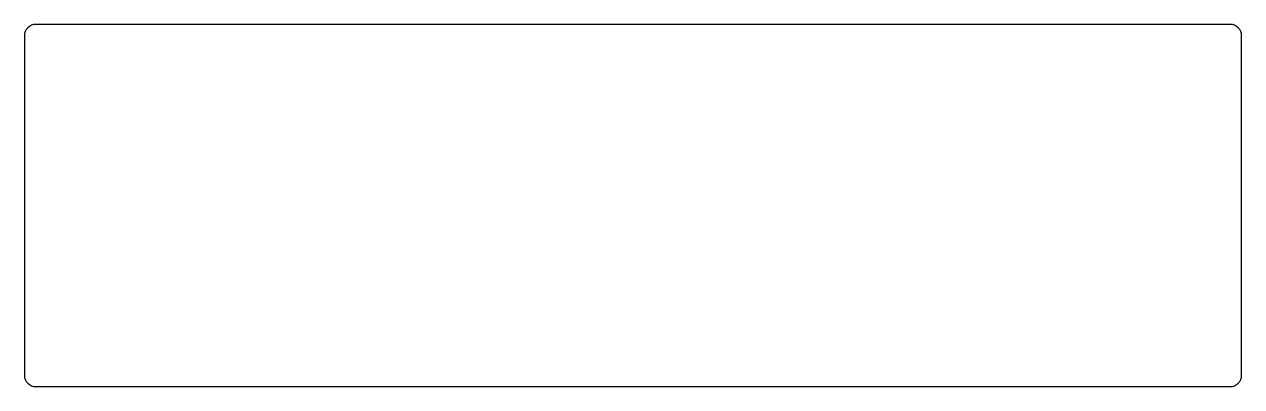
# Model space of a CAD drawing. Header units: millimetres. Extents: x -106 to 106, y -63 to 0.
import ezdxf

# ---------------------------------------------------------------- set-up
doc = ezdxf.new("R2010")
doc.units = ezdxf.units.MM
doc.layers.get('0').update_dxf_attribs({"linetype": 'CONTINUOUS'})

msp = doc.modelspace()

# ---------------------------------------------------------------- linework, layer by layer
for p, q in [((104, 0, 0), (-104, 0, 0)), ((-106, -2, 0), (-106, -61, 0)), ((106, -61, 0), (106, -2, 0)), ((-104, -63, 0), (104, -63, 0))]:
    msp.add_line(p, q)
for centre, start, end in [((-104, -2, 0), 90, 180), ((104, -2, 0), 0, 90), ((-104, -61, 0), 180, 270), ((104, -61, 0), -90, 0)]:
    msp.add_arc(centre, 2, start, end)

doc.saveas('drawing.dxf')
